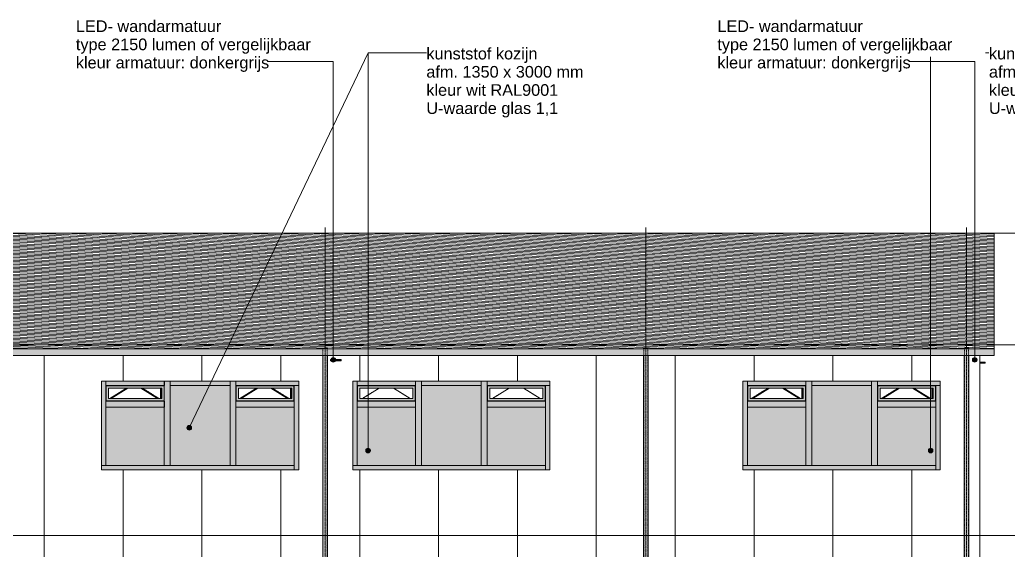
# Model space of a CAD drawing. Header units: millimetres. Extents: x 48682 to 485846, y -7071 to 11878.
# Drawn here: x 409058 to 424097, y 3775 to 11850 of the extents above; entities that cross this region are included whole.
import ezdxf

# ---------------------------------------------------------------- set-up
doc = ezdxf.new("R2010")
doc.units = ezdxf.units.MM
for name, pattern in [('Grid Line', [22.225, 12.7, -3.175, 3.175, -3.175]), ('Hidden', [4, 2, -2]), ('levels', [12, 10, -1, 0, -1])]:
    doc.linetypes.add(name, pattern=pattern)
for name, color, linetype, lineweight in [('A-DETL', 90, 'Continuous', 13), ('A-DOOR', 31, 'Continuous', 18), ('A-DOOR-GLAZ', 31, 'Continuous', 13), ('A-FLOR', 192, 'Continuous', 18), ('A-FLOR-LEVL', 51, 'Continuous', 9), ('A-FLOR-PATT', 8, 'Continuous', 18), ('A-GLAZ', 151, 'Continuous', 18), ('A-GLAZ-CWMG', 51, 'Continuous', 13), ('A-WALL-PATT', 111, 'Continuous', 13), ('E-LITE-EQPM', 33, 'Continuous', 13), ('G-ANNO-TEXT', 231, 'Continuous', 9), ('S-COLS', 52, 'Continuous', 18), ('S-COLS-HDLN', 52, 'Hidden', 9), ('S-GRID', 1, 'Continuous', 9)]:
    doc.layers.add(name, color=color, linetype=linetype, lineweight=lineweight)
doc.styles.add('Arial', font='arial.ttf', dxfattribs={"height": 177.035928})

# ---------------------------------------------------------------- blocks, each defined once
blk = doc.blocks.new('300_28_ISR_kolom_buis - ø70x3_6 2-8363247-rechtergebouw noordwestgevel_')
at = {"layer": 'S-COLS-HDLN', "linetype": 'Continuous', "lineweight": 18}
h = blk.add_hatch(color=256, dxfattribs=at)
h.paths.add_polyline_path([(-75998, 1000), (-75964, 1000), (-75964, 6740), (-75999, 6740), (-75999, 1000)], flags=0)
h.paths.add_polyline_path([(-75964, 6840), (-75964, 6850), (-75999, 6849), (-75998, 6847), (-75995, 6845), (-75982, 6841), (-75973, 6840)], flags=0)
h = blk.add_hatch(color=256, dxfattribs=at)
h.paths.add_polyline_path([(-75964, 1000), (-75929, 1000), (-75929, 6740), (-75964, 6740), (-75964, 1033)], flags=0)
h.paths.add_polyline_path([(-75964, 6840), (-75947, 6841), (-75934, 6845), (-75930, 6847), (-75929, 6850), (-75964, 6850)], flags=0)
at = {"layer": 'A-DETL', "lineweight": 18}
for p, q in [((-75999, 6850), (-75999, 6841)), ((-75999, 6850), (-75964, 6850)), ((-75964, 6850), (-75929, 6850)), ((-75929, 6841), (-75929, 6850)), ((-75999, 6740), (-75999, 1000)), ((-75929, 1000), (-75929, 6740))]:
    blk.add_line(p, q, dxfattribs=at)
at = {"layer": 'S-COLS', "linetype": 'Hidden', "lineweight": 9}
for p, q in [((-75996, 6850), (-75996, 1000)), ((-75933, 6850), (-75933, 1000))]:
    blk.add_line(p, q, dxfattribs=at)
blk = doc.blocks.new('32_DO_glas - 01-8509510-rechtergebouw noordwestgevel_')
at = {"layer": 'A-DOOR-GLAZ'}
blk.add_hatch(color=256, dxfattribs=at).paths.add_polyline_path([(-78373, 5067), (-77490, 5067), (-77490, 5955), (-78378, 5955), (-78378, 5067)], flags=0)
blk = doc.blocks.new('Rectangular Mullion - 32_rechts_67x100_vlak-8509465-rechtergebouw noordwestgevel_')
at = {"layer": 'A-GLAZ-CWMG'}
blk.add_hatch(color=256, dxfattribs=at).paths.add_polyline_path([(-63837, 6283), (-63770, 6283), (-63770, 6350), (-64659, 6350), (-64659, 6283), (-63912, 6283)], flags=0)
for p, q in [((-64659, 6283), (-64659, 6350)), ((-63770, 6350), (-64659, 6350)), ((-63770, 6350), (-63770, 6283)), ((-63770, 6283), (-64659, 6283))]:
    blk.add_line(p, q, dxfattribs=at)
blk = doc.blocks.new('Rectangular Mullion - 32_links_67x100_vlak-8481125-rechtergebouw noordwestgevel_')
at = {"layer": 'A-GLAZ-CWMG'}
blk.add_hatch(color=256, dxfattribs=at).paths.add_polyline_path([(-78423, 5000), (-77490, 5000), (-77490, 5067), (-78423, 5067)], flags=0)
for p, q in [((-78423, 5067), (-77490, 5067)), ((-78423, 5000), (-77490, 5000)), ((-77490, 5067), (-77490, 5000))]:
    blk.add_line(p, q, dxfattribs=at)
blk = doc.blocks.new('Rectangular Mullion - 32_rechts_67x100_vlak-8509514-rechtergebouw noordwestgevel_')
at = {"layer": 'A-GLAZ-CWMG'}
blk.add_hatch(color=256, dxfattribs=at).paths.add_polyline_path([(-80423, 5067), (-80356, 5067), (-80356, 6000), (-80423, 6000), (-80423, 5490)], flags=0)
for p, q in [((-80423, 6000), (-80423, 5067)), ((-80356, 6000), (-80356, 5067)), ((-80356, 5067), (-80423, 5067))]:
    blk.add_line(p, q, dxfattribs=at)
blk = doc.blocks.new('Rectangular Mullion - 32_links_67x100_vlak-8481179-rechtergebouw noordwestgevel_')
at = {"layer": 'A-GLAZ-CWMG'}
blk.add_hatch(color=256, dxfattribs=at).paths.add_polyline_path([(-77490, 6000), (-77423, 6000), (-77423, 6283), (-77490, 6283), (-77490, 6045)], flags=0)
for p, q in [((-77490, 6283), (-77423, 6283)), ((-77490, 6000), (-77490, 6283)), ((-77423, 6000), (-77423, 6283))]:
    blk.add_line(p, q, dxfattribs=at)
blk = doc.blocks.new('32_DO_glas - 01-8466179-rechtergebouw noordwestgevel_')
at = {"layer": 'A-DOOR-GLAZ'}
blk.add_hatch(color=256, dxfattribs=at).paths.add_polyline_path([(-79378, 5067), (-78468, 5067), (-78468, 6283), (-79378, 6283), (-79378, 5490)], flags=0)
blk = doc.blocks.new('Rectangular Mullion - 32_rechts_67x100_vlak-8481126-rechtergebouw noordwestgevel_')
at = {"layer": 'A-GLAZ-CWMG'}
blk.add_hatch(color=256, dxfattribs=at).paths.add_polyline_path([(-77469, 6283), (-77423, 6283), (-77423, 6350), (-78378, 6350), (-78378, 6283), (-77544, 6283)], flags=0)
for p, q in [((-78378, 6283), (-78378, 6350)), ((-77423, 6350), (-78378, 6350)), ((-77423, 6350), (-77423, 6283)), ((-77423, 6283), (-78378, 6283))]:
    blk.add_line(p, q, dxfattribs=at)
blk = doc.blocks.new('Rectangular Mullion - 32_links_67x100_vlak-8480892-rechtergebouw noordwestgevel_')
at = {"layer": 'A-GLAZ-CWMG'}
blk.add_hatch(color=256, dxfattribs=at).paths.add_polyline_path([(-79423, 5000), (-78423, 5000), (-78423, 5067), (-79423, 5067)], flags=0)
for p, q in [((-79423, 5067), (-78423, 5067)), ((-79423, 5000), (-78423, 5000))]:
    blk.add_line(p, q, dxfattribs=at)
blk = doc.blocks.new('Rectangular Mullion - 32_tussen_90x100-8249768-rechtergebouw noordwestgevel_')
at = {"layer": 'A-GLAZ-CWMG'}
blk.add_hatch(color=256, dxfattribs=at).paths.add_polyline_path([(-78378, 5067), (-78378, 6000), (-78468, 6000), (-78468, 5067)], flags=0)
for p, q in [((-78468, 6000), (-78468, 5067)), ((-78378, 6000), (-78378, 5067)), ((-78378, 5067), (-78468, 5067))]:
    blk.add_line(p, q, dxfattribs=at)
blk = doc.blocks.new('32_DO_glas - 01-8509523-rechtergebouw noordwestgevel_')
at = {"layer": 'A-DOOR-GLAZ'}
blk.add_hatch(color=256, dxfattribs=at).paths.add_polyline_path([(-63912, 5067), (-63770, 5067), (-63770, 5955), (-64659, 5955), (-64659, 5067)], flags=0)
blk = doc.blocks.new('Rectangular Mullion - 32_rechts_67x100_vlak-8481127-rechtergebouw noordwestgevel_')
at = {"layer": 'A-GLAZ-CWMG'}
blk.add_hatch(color=256, dxfattribs=at).paths.add_polyline_path([(-79378, 6283), (-78468, 6283), (-78468, 6350), (-79378, 6350)], flags=0)
for p, q in [((-79378, 6283), (-79378, 6350)), ((-78468, 6350), (-79378, 6350)), ((-78468, 6350), (-78468, 6283)), ((-78468, 6283), (-79378, 6283))]:
    blk.add_line(p, q, dxfattribs=at)
blk = doc.blocks.new('Rectangular Mullion - 32_links_67x100_vlak-8509466-rechtergebouw noordwestgevel_')
at = {"layer": 'A-GLAZ-CWMG'}
blk.add_hatch(color=256, dxfattribs=at).paths.add_polyline_path([(-63912, 5000), (-63725, 5000), (-63725, 5067), (-64726, 5067), (-64726, 5000), (-64659, 5000)], flags=0)
for p, q in [((-64726, 5000), (-64726, 5067)), ((-64726, 5067), (-63725, 5067)), ((-64726, 5000), (-63725, 5000))]:
    blk.add_line(p, q, dxfattribs=at)
blk = doc.blocks.new('31_WI_RT62_BI_raam - BI_val-8481284-rechtergebouw noordwestgevel_')
at = {"layer": 'A-GLAZ'}
h = blk.add_hatch(color=256, dxfattribs=at)
h.paths.add_polyline_path([(-78071, 6045), (-77490, 6045), (-77490, 6283), (-78378, 6283), (-78378, 6045), (-78222, 6045)], flags=0)
h.paths.add_polyline_path([(-78071, 6050), (-78373, 6050), (-78373, 6278), (-77495, 6278), (-77495, 6050), (-77770, 6050)], flags=0)
h = blk.add_hatch(color=256, dxfattribs=at)
h.paths.add_polyline_path([(-78071, 6050), (-77495, 6050), (-77495, 6278), (-78373, 6278), (-78373, 6050), (-78222, 6050)], flags=0)
h.paths.add_polyline_path([(-78338, 6085), (-78338, 6243), (-77530, 6243), (-77530, 6085), (-78222, 6085)], flags=0)
for p, q in [((-78373, 6050), (-78373, 6278)), ((-77495, 6278), (-78373, 6278)), ((-78338, 6243), (-78338, 6085)), ((-77530, 6243), (-78338, 6243)), ((-77530, 6085), (-77530, 6243)), ((-77495, 6278), (-77495, 6050)), ((-77495, 6050), (-78373, 6050)), ((-78338, 6085), (-77530, 6085))]:
    blk.add_line(p, q, dxfattribs=at)
at = {"layer": 'A-GLAZ', "lineweight": 13}
for p, q in [((-78043, 6243), (-78297, 6085)), ((-77571, 6085), (-77825, 6243))]:
    blk.add_line(p, q, dxfattribs=at)
at = {"layer": 'A-GLAZ', "linetype": 'Hidden', "lineweight": 13}
for p, q in [((-78043, 6243), (-78297, 6085)), ((-77571, 6085), (-77825, 6243))]:
    blk.add_line(p, q, dxfattribs=at)
blk = doc.blocks.new('31_WI_RT62_BI_raam - BI_val-8509481-rechtergebouw noordwestgevel_')
at = {"layer": 'A-GLAZ'}
h = blk.add_hatch(color=256, dxfattribs=at)
h.paths.add_polyline_path([(-64289, 6045), (-63770, 6045), (-63770, 6283), (-64659, 6283), (-64659, 6045), (-64364, 6045)], flags=0)
h.paths.add_polyline_path([(-64063, 6050), (-64654, 6050), (-64654, 6278), (-63775, 6278), (-63775, 6050), (-63988, 6050)], flags=0)
h = blk.add_hatch(color=256, dxfattribs=at)
h.paths.add_polyline_path([(-64364, 6050), (-63775, 6050), (-63775, 6278), (-64654, 6278), (-64654, 6050), (-64440, 6050)], flags=0)
h.paths.add_polyline_path([(-64364, 6085), (-64619, 6085), (-64619, 6243), (-63810, 6243), (-63810, 6085), (-64214, 6085)], flags=0)
for p, q in [((-64654, 6050), (-64654, 6278)), ((-63775, 6278), (-64654, 6278)), ((-64619, 6243), (-64619, 6085)), ((-63810, 6243), (-64619, 6243)), ((-63810, 6085), (-63810, 6243)), ((-63775, 6278), (-63775, 6050)), ((-63775, 6050), (-64654, 6050)), ((-64619, 6085), (-63810, 6085))]:
    blk.add_line(p, q, dxfattribs=at)
at = {"layer": 'A-GLAZ', "lineweight": 13}
for p, q in [((-64324, 6243), (-64578, 6085)), ((-63852, 6085), (-64105, 6243))]:
    blk.add_line(p, q, dxfattribs=at)
at = {"layer": 'A-GLAZ', "linetype": 'Hidden', "lineweight": 13}
for p, q in [((-64324, 6243), (-64578, 6085)), ((-63852, 6085), (-64105, 6243))]:
    blk.add_line(p, q, dxfattribs=at)
blk = doc.blocks.new('Rectangular Mullion - 32_rechts_67x100_vlak-8481204-rechtergebouw noordwestgevel_')
at = {"layer": 'A-GLAZ-CWMG'}
blk.add_hatch(color=256, dxfattribs=at).paths.add_polyline_path([(-80356, 6000), (-80356, 6350), (-80423, 6350), (-80423, 6000), (-80406, 6000)], flags=0)
for p, q in [((-80423, 6350), (-80356, 6350)), ((-80423, 6350), (-80423, 6000)), ((-80356, 6350), (-80356, 6000))]:
    blk.add_line(p, q, dxfattribs=at)
blk = doc.blocks.new('Rectangular Mullion - 32_links_67x100_vlak-8509530-rechtergebouw noordwestgevel_')
at = {"layer": 'A-GLAZ-CWMG'}
blk.add_hatch(color=256, dxfattribs=at).paths.add_polyline_path([(-77490, 5000), (-77423, 5000), (-77423, 6000), (-77490, 6000), (-77490, 5077)], flags=0)
for p, q in [((-77490, 5000), (-77490, 6000)), ((-77423, 5000), (-77423, 6000)), ((-77423, 5000), (-77490, 5000))]:
    blk.add_line(p, q, dxfattribs=at)
blk = doc.blocks.new('Rectangular Mullion - 32_tussen_90x100-8481085-rechtergebouw noordwestgevel_')
at = {"layer": 'A-GLAZ-CWMG'}
blk.add_hatch(color=256, dxfattribs=at).paths.add_polyline_path([(-77544, 5955), (-77490, 5955), (-77490, 6045), (-78378, 6045), (-78378, 5955), (-77620, 5955)], flags=0)
for p, q in [((-78378, 5955), (-78378, 6045)), ((-77490, 6045), (-78378, 6045)), ((-77490, 6045), (-77490, 5955)), ((-77490, 5955), (-78378, 5955))]:
    blk.add_line(p, q, dxfattribs=at)
blk = doc.blocks.new('Rectangular Mullion - 32_tussen_90x100-8509467-rechtergebouw noordwestgevel_')
at = {"layer": 'A-GLAZ-CWMG'}
blk.add_hatch(color=256, dxfattribs=at).paths.add_polyline_path([(-63837, 5955), (-63770, 5955), (-63770, 6045), (-64659, 6045), (-64659, 5955), (-63912, 5955)], flags=0)
for p, q in [((-64659, 5955), (-64659, 6045)), ((-63770, 6045), (-64659, 6045)), ((-63770, 6045), (-63770, 5955)), ((-63770, 5955), (-64659, 5955))]:
    blk.add_line(p, q, dxfattribs=at)
blk = doc.blocks.new('Rectangular Mullion - 32_tussen_90x100-8481164-rechtergebouw noordwestgevel_')
at = {"layer": 'A-GLAZ-CWMG'}
blk.add_hatch(color=256, dxfattribs=at).paths.add_polyline_path([(-78468, 6000), (-78378, 6000), (-78378, 6350), (-78468, 6350), (-78468, 6045)], flags=0)
for p, q in [((-78468, 6350), (-78378, 6350)), ((-78468, 6350), (-78468, 6000)), ((-78378, 6350), (-78378, 6000))]:
    blk.add_line(p, q, dxfattribs=at)
blk = doc.blocks.new('Rectangular Mullion - 32_rechts_67x100_vlak-8481124-rechtergebouw noordwestgevel_')
at = {"layer": 'A-GLAZ-CWMG'}
blk.add_hatch(color=256, dxfattribs=at).paths.add_polyline_path([(-79502, 6283), (-79468, 6283), (-79468, 6350), (-80356, 6350), (-80356, 6283), (-79578, 6283)], flags=0)
for p, q in [((-80356, 6283), (-80356, 6350)), ((-79468, 6350), (-80356, 6350)), ((-79468, 6350), (-79468, 6283)), ((-79468, 6283), (-80356, 6283))]:
    blk.add_line(p, q, dxfattribs=at)
blk = doc.blocks.new('Rectangular Mullion - 32_links_67x100_vlak-8480894-rechtergebouw noordwestgevel_')
at = {"layer": 'A-GLAZ-CWMG'}
blk.add_hatch(color=256, dxfattribs=at).paths.add_polyline_path([(-79578, 5000), (-79423, 5000), (-79423, 5067), (-80423, 5067), (-80423, 5000), (-80356, 5000)], flags=0)
for p, q in [((-80423, 5000), (-80423, 5067)), ((-80423, 5067), (-79423, 5067)), ((-80423, 5000), (-79423, 5000))]:
    blk.add_line(p, q, dxfattribs=at)
blk = doc.blocks.new('200_VAE_63_spotlamp - rond-8711746-rechtergebouw noordwestgevel_')
at = {"layer": 'E-LITE-EQPM'}
blk.add_hatch(color=256, dxfattribs=at).paths.add_polyline_path([(-51280, 6620), (-51280, 6640), (-51360, 6640), (-51360, 6620)], flags=0)
for p, q in [((-51360, 6640), (-51280, 6640)), ((-51360, 6620), (-51280, 6620)), ((-51280, 6640), (-51280, 6620))]:
    blk.add_line(p, q, dxfattribs=at)
blk = doc.blocks.new('200_VAE_63_spotlamp - rond-8711555-rechtergebouw noordwestgevel_')
at = {"layer": 'E-LITE-EQPM'}
blk.add_hatch(color=256, dxfattribs=at).paths.add_polyline_path([(-61080, 6660), (-61080, 6680), (-61240, 6680), (-61240, 6660), (-61201, 6660)], flags=0)
for p, q in [((-61240, 6680), (-61080, 6680)), ((-61240, 6660), (-61240, 6680)), ((-61240, 6660), (-61080, 6660)), ((-61080, 6660), (-61080, 6680))]:
    blk.add_line(p, q, dxfattribs=at)
blk = doc.blocks.new('31_WI_RT62_BI_raam - BI_val-V36-rechtergebouw noordwestgevel_')
at = {"layer": 'A-GLAZ'}
for points in [[(-102867, 6085), (-102867, 6243), (-102869, 6243), (-102869, 6085)], [(-102867, 6085), (-102849, 6085), (-102850, 6243), (-102867, 6243), (-102867, 6085)]]:
    blk.add_hatch(color=256, dxfattribs=at).paths.add_polyline_path(points, flags=0)
at = {"layer": 'A-GLAZ', "lineweight": 13}
for p, q in [((-103636, 6085), (-103383, 6243)), ((-103164, 6243), (-102911, 6085))]:
    blk.add_line(p, q, dxfattribs=at)
at = {"layer": 'A-GLAZ', "linetype": 'Hidden', "lineweight": 13}
for p, q in [((-103636, 6085), (-103383, 6243)), ((-103164, 6243), (-102911, 6085))]:
    blk.add_line(p, q, dxfattribs=at)
at = {"layer": 'A-GLAZ'}
for p, q in [((-102869, 6085), (-102869, 6243)), ((-102867, 6085), (-102867, 6243))]:
    blk.add_line(p, q, dxfattribs=at)

msp = doc.modelspace()

# ---------------------------------------------------------------- hatches: boundary and pattern name
at = {"layer": 'A-FLOR'}
msp.add_hatch(color=256, dxfattribs=at).paths.add_polyline_path([(423768.34907, 6740), (423882.50103, 6740), (423882.50103, 6840), (359475.50103, 6840), (359475.50103, 6740), (403941.93569, 6740), (403941.93569, 6800), (403944.91252, 6800), (403944.91252, 6740), (408819.32943, 6740), (408819.32943, 6800), (408827.05725, 6800), (408827.05725, 6740), (423667.50103, 6740)], flags=0)
at = {"layer": 'A-FLOR-PATT', "lineweight": 9}
h = msp.add_hatch(dxfattribs=at)
h.set_pattern_fill('FP_17', color=256, style=0, pattern_type=2)
h.set_pattern_definition([(177.368, (-49848.81, 12343.432), (-13.8778386, -20.5614077), [])])
h.paths.add_polyline_path([(389304.11641, 6840), (389286.61641, 6841.26764), (389273.80553, 6844.73091), (389270.30901, 6847.01293), (389269.11641, 6850), (389339.11641, 6849.46183), (389337.92382, 6847.01293), (389334.4273, 6844.73091), (389321.61641, 6841.26764), (389313.17508, 6840.3224)], flags=0)
h.paths.add_polyline_path([(394183.88565, 6840), (394166.38565, 6841.26764), (394153.57476, 6844.73091), (394150.07824, 6847.01293), (394148.88565, 6850), (394218.88565, 6849.46183), (394217.69305, 6847.01293), (394214.19653, 6844.73091), (394201.38565, 6841.26764), (394192.94431, 6840.3224)], flags=0)
h.paths.add_polyline_path([(399063.65488, 6840), (399046.15488, 6841.26764), (399033.34399, 6844.73091), (399029.84747, 6847.01293), (399028.65488, 6850), (399098.65488, 6849.46183), (399097.46228, 6847.01293), (399093.96576, 6844.73091), (399081.15488, 6841.26764), (399065.35295, 6840.06044)], flags=0)
h.paths.add_polyline_path([(413702.96257, 6840), (413685.46257, 6841.26764), (413672.65168, 6844.73091), (413669.15516, 6847.01293), (413667.96257, 6850), (413737.96257, 6849.46183), (413736.76997, 6847.01293), (413733.27346, 6844.73091), (413720.46257, 6841.26764), (413712.02123, 6840.3224)], flags=0)
h.paths.add_polyline_path([(418582.7318, 6840), (418565.2318, 6841.26764), (418552.42091, 6844.73091), (418548.92439, 6847.01293), (418547.7318, 6850), (418617.7318, 6849.46183), (418616.5392, 6847.01293), (418613.04269, 6844.73091), (418600.2318, 6841.26764), (418591.79047, 6840.3224)], flags=0)
h.paths.add_polyline_path([(423462.50103, 6840), (423445.00103, 6841.26764), (423432.19014, 6844.73091), (423428.69363, 6847.01293), (423427.50103, 6850), (423497.50103, 6849.46183), (423496.30843, 6847.01293), (423492.81192, 6844.73091), (423480.00103, 6841.26764), (423467.09302, 6840.16343)], flags=0)
h.paths.add_polyline_path([(360025.50103, 6840), (360008.00103, 6841.26764), (359995.19014, 6844.73091), (359991.69363, 6847.01293), (359990.50103, 6850), (360060.50103, 6849.46183), (360059.30843, 6847.01293), (360052.69445, 6843.63259), (360043.00103, 6841.26764), (360034.5597, 6840.3224)], flags=0)
h.paths.add_polyline_path([(364905.27026, 6840), (364887.77026, 6841.26764), (364874.95937, 6844.73091), (364871.46286, 6847.01293), (364870.27026, 6850), (364940.27026, 6849.46183), (364939.07766, 6847.01293), (364935.58115, 6844.73091), (364922.77026, 6841.26764), (364914.32893, 6840.3224)], flags=0)
h.paths.add_polyline_path([(369785.03949, 6840), (369767.53949, 6841.26764), (369754.7286, 6844.73091), (369751.23209, 6847.01293), (369750.03949, 6850), (369820.03949, 6849.46183), (369818.8469, 6847.01293), (369815.35038, 6844.73091), (369802.53949, 6841.26764), (369794.09816, 6840.3224)], flags=0)
h.paths.add_polyline_path([(374664.80872, 6840), (374647.30872, 6841.26764), (374634.49783, 6844.73091), (374631.00132, 6847.01293), (374629.80872, 6850), (374699.80872, 6849.46183), (374698.61613, 6847.01293), (374695.11961, 6844.73091), (374682.30872, 6841.26764), (374673.86739, 6840.3224)], flags=0)
h.paths.add_polyline_path([(379544.57795, 6840), (379527.07795, 6841.26764), (379514.26706, 6844.73091), (379510.77055, 6847.01293), (379509.57795, 6850), (379579.57795, 6849.46183), (379578.38536, 6847.01293), (379574.88884, 6844.73091), (379562.07795, 6841.26764), (379553.63662, 6840.3224)], flags=0)
h.paths.add_polyline_path([(384424.34718, 6840), (384406.84718, 6841.26764), (384394.03629, 6844.73091), (384390.53978, 6847.01293), (384389.34718, 6850), (384459.34718, 6849.46183), (384458.15459, 6847.01293), (384454.43451, 6844.65215), (384441.84718, 6841.26764), (384433.40585, 6840.3224)], flags=0)
h.paths.add_polyline_path([(389268.10858, 6840), (423882.50103, 6840), (423882.50103, 8600), (359475.50103, 8600), (359475.50103, 6840), (389123.90329, 6840)], flags=0)
at = {"layer": 'A-WALL-PATT', "lineweight": 9}
h = msp.add_hatch(dxfattribs=at)
h.set_pattern_fill('FP_16', color=256, style=0, pattern_type=2)
h.set_pattern_definition([(90, (-51370.5, 0), (-1200, 7e-14), [])])
h.paths.add_polyline_path([(400297.96257, 0), (400522.50103, 0), (400522.50103, 3600), (403522.50103, 3600), (403522.50103, 800), (403908.42411, 800), (403908.42411, 6740), (399098.65488, 6740), (399098.65488, 800), (399314.27026, 800), (399314.27026, 3030), (400297.96257, 3030), (400297.96257, 142.11036)], flags=0)
h.paths.add_polyline_path([(420002.64844, 0), (420041.28808, 0), (420041.28808, 3600), (423041.28808, 3600), (423041.28808, 800), (423427.50103, 800), (423427.50103, 6740), (418617.7318, 6740), (418617.7318, 800), (418821.34718, 800), (418821.34718, 3030), (419805.03949, 3030), (419805.03949, 0), (419852.02042, 0)], flags=0)
h.paths.add_polyline_path([(368326.48321, 0), (368568.03949, 0), (368568.03949, 3030), (369552.03949, 3030), (369552.03949, 800), (369750.03949, 800), (369750.03949, 6740), (364940.27026, 6740), (364940.27026, 800), (365326.48321, 800), (365326.48321, 3600), (368326.48321, 3600), (368326.48321, 30)], flags=0)
h.paths.add_polyline_path([(390762.72754, 0), (390762.72754, 3600), (393762.72754, 3600), (393762.72754, 800), (394148.88565, 800), (394148.88565, 6740), (389339.11641, 6740), (389339.11641, 800), (389548.53666, 800), (389548.53666, 3030), (390532.22897, 3030), (390532.22897, 0), (390747.72754, 0)], flags=0)
h.paths.add_polyline_path([(417370.7318, 0), (417370.7318, 3030), (418354.7318, 3030), (418354.7318, 800), (418547.7318, 800), (418547.7318, 6740), (413737.96257, 6740), (413737.96257, 800), (414124.17552, 800), (414124.17552, 3600), (417124.17552, 3600), (417124.17552, 0), (417140.71597, 0)], flags=0)
h.paths.add_polyline_path([(410281.74962, 0), (410281.74962, 3600), (413281.74962, 3600), (413281.74962, 800), (413667.96257, 800), (413667.96257, 6740), (408858.19334, 6740), (408858.19334, 800), (409073.80872, 800), (409073.80872, 3030), (410057.50103, 3030), (410057.50103, 0), (410266.74962, 0)], flags=0)
h.paths.add_polyline_path([(397606.65488, 0), (397846.65488, 0), (397846.65488, 3030), (398830.65488, 3030), (398830.65488, 800), (399028.65488, 800), (399028.65488, 6740), (394218.88565, 6740), (394218.88565, 800), (394605.0986, 800), (394605.0986, 3600), (397605.0986, 3600), (397605.0986, 800), (397606.65488, 800), (397606.65488, 30)], flags=0)
h.paths.add_polyline_path([(388087.11641, 0), (388087.11641, 3030), (389071.11641, 3030), (389071.11641, 800), (389269.11641, 800), (389269.11641, 6740), (384459.34718, 6740), (384459.34718, 800), (384845.56014, 800), (384845.56014, 3600), (387845.56014, 3600), (387845.56014, 0), (387918.87909, 0)], flags=0)
h.paths.add_polyline_path([(371242.03949, 0), (371242.03949, 3600), (374242.03949, 3600), (374242.03949, 800), (374629.80872, 800), (374629.80872, 6740), (369820.03949, 6740), (369820.03949, 800), (370035.65488, 800), (370035.65488, 3030), (371019.34718, 3030), (371019.34718, 0), (371227.03949, 0)], flags=0)
h.paths.add_polyline_path([(363461.71398, 0), (363688.27026, 0), (363688.27026, 3030), (364672.27026, 3030), (364672.27026, 800), (364870.27026, 800), (364870.27026, 6740), (360060.50103, 6740), (360060.50103, 800), (360446.71398, 800), (360446.71398, 3600), (363446.71398, 3600), (363446.71398, 0)], flags=0)
h.paths.add_polyline_path([(381003.13439, 0), (381003.13439, 3600), (384003.13439, 3600), (384003.13439, 800), (384389.34718, 800), (384389.34718, 6740), (379579.57795, 6740), (379579.57795, 800), (379795.19334, 800), (379795.19334, 3030), (380778.88565, 3030), (380778.88565, 0), (380989.98994, 0)], flags=0)
h.paths.add_polyline_path([(407379.63706, 0), (407606.19334, 0), (407606.19334, 3030), (408590.19334, 3030), (408590.19334, 800), (408788.19334, 800), (408788.19334, 6740), (403978.42411, 6740), (403978.42411, 800), (404364.63706, 800), (404364.63706, 3600), (407364.63706, 3600), (407364.63706, 0)], flags=0)
h.paths.add_polyline_path([(378327.57795, 0), (378327.57795, 3030), (379311.57795, 3030), (379311.57795, 800), (379509.57795, 800), (379509.57795, 6740), (374699.80872, 6740), (374699.80872, 800), (375087.57795, 800), (375087.57795, 3600), (378087.57795, 3600), (378087.57795, 0), (378278.68548, 0)], flags=0)
h.paths.add_polyline_path([(359990.50103, 800), (359990.50103, 6740), (359850.50103, 6740), (359850.50103, 800), (359977.38043, 800)], flags=0)
h.paths.add_polyline_path([(423497.50103, 800), (423667.50103, 800), (423667.50103, 6740), (423497.50103, 6740), (423497.50103, 884.83632)], flags=0)
h.paths.add_polyline_path([(397605.0986, 5000), (394605.0986, 5000), (394605.0986, 6350), (397605.0986, 6350), (397605.0986, 5489.73723)], flags=0)
h.paths.add_polyline_path([(387015.11094, 5000), (384845.56014, 5000), (384845.56014, 6350), (387845.56014, 6350), (387845.56014, 5000)], flags=0)
h.paths.add_polyline_path([(368326.48321, 5000), (365326.48321, 5000), (365326.48321, 6350), (368326.48321, 6350), (368326.48321, 5489.73723)], flags=0)
h.paths.add_polyline_path([(391835.20775, 5000), (390783.12411, 5000), (390783.12411, 6350), (393783.42411, 6350), (393783.42411, 5000), (393040.23195, 5000)], flags=0)
h.paths.add_polyline_path([(405090.47396, 5000), (404364.63706, 5000), (404364.63706, 6350), (407364.63706, 6350), (407364.63706, 5000), (406295.49816, 5000)], flags=0)
h.paths.add_polyline_path([(400542.66257, 5000), (400542.66257, 6350), (403542.96257, 6350), (403542.96257, 5000), (401475.40135, 5000)], flags=0)
h.paths.add_polyline_path([(415935.69176, 5000), (414124.17552, 5000), (414124.17552, 6350), (417124.17552, 6350), (417124.17552, 5000)], flags=0)
h.paths.add_polyline_path([(420755.78857, 5000), (420061.73949, 5000), (420061.73949, 6350), (423062.03949, 6350), (423062.03949, 5000), (421960.81277, 5000)], flags=0)
h.paths.add_polyline_path([(413302.50103, 5000), (410302.20103, 5000), (410302.20103, 6350), (413302.50103, 6350), (413302.50103, 5489.73723)], flags=0)
h.paths.add_polyline_path([(376169.89313, 5000), (375086.02167, 5000), (375086.02167, 6350), (378086.02167, 6350), (378086.02167, 5000), (377374.91733, 5000)], flags=0)
h.paths.add_polyline_path([(384023.88565, 5000), (381023.58565, 5000), (381023.58565, 6350), (384023.88565, 6350), (384023.88565, 5489.73723)], flags=0)
h.paths.add_polyline_path([(361709.60272, 5000), (360446.71398, 5000), (360446.71398, 6350), (363446.71398, 6350), (363446.71398, 5000), (362914.62692, 5000)], flags=0)
h.paths.add_polyline_path([(371349.79633, 5000), (371264.04718, 5000), (371264.04718, 6350), (374264.34718, 6350), (374264.34718, 5000), (372554.82053, 5000)], flags=0)
h.paths.add_polyline_path([(413947.50103, 6660.43988), (413787.50103, 6660.43988), (413787.50103, 6680.43988), (413947.50103, 6680.43988), (413947.50103, 6678.09876)], flags=0)
h.paths.add_polyline_path([(404187.96257, 6660.43988), (404027.96257, 6660.43988), (404027.96257, 6680.43988), (404187.96257, 6680.43988), (404187.96257, 6678.09876)], flags=0)
h.paths.add_polyline_path([(394283.42411, 6660.43988), (394268.42411, 6660.43988), (394268.42411, 6680.43988), (394428.42411, 6680.43988), (394428.42411, 6660.43988), (394413.42411, 6660.43988)], flags=0)
h.paths.add_polyline_path([(384523.88565, 6660.43988), (384508.88565, 6660.43988), (384508.88565, 6680.43988), (384668.88565, 6680.43988), (384668.88565, 6660.43988), (384605.06254, 6660.43988)], flags=0)
h.paths.add_polyline_path([(374909.34718, 6660.43988), (374749.34718, 6660.43988), (374749.34718, 6680.43988), (374909.34718, 6680.43988), (374909.34718, 6678.09876)], flags=0)
h.paths.add_polyline_path([(365023.41927, 6660.43988), (364989.80872, 6660.43988), (364989.80872, 6680.43988), (365149.80872, 6680.13244), (365149.80872, 6660.43988), (365134.80872, 6660.43988)], flags=0)
at = {"layer": 'G-ANNO-TEXT'}
h = msp.add_hatch(color=250, dxfattribs=at)
edge = h.paths.add_edge_path(flags=0)
edge.add_arc((413827.34707, 6673.73773), 35, 0, 360)
h = msp.add_hatch(color=250, dxfattribs=at)
edge = h.paths.add_edge_path(flags=0)
edge.add_arc((423586.88553, 6673.73773), 35, 0, 360)
h = msp.add_hatch(color=250, dxfattribs=at)
edge = h.paths.add_edge_path(flags=0)
edge.add_arc((411636.64485, 5638.89459), 35, 0, 360)
h = msp.add_hatch(color=250, dxfattribs=at)
edge = h.paths.add_edge_path(flags=0)
edge.add_arc((414357.07089, 5292.14631), 35, 0, 360)
h = msp.add_hatch(color=250, dxfattribs=at)
edge = h.paths.add_edge_path(flags=0)
edge.add_arc((422916.60935, 5292.14631), 35, 0, 360)

# ---------------------------------------------------------------- linework, layer by layer
at = {"layer": 'A-DETL', "lineweight": 18}
for p, q in [((359475.50103, 8600), (423882.50103, 8600)), ((423882.50103, 8600), (423882.50103, 6740)), ((408827.05725, 6740), (423882.50103, 6740)), ((423667.50103, 800), (423667.50103, 6740)), ((410302.20103, 5000), (410302.20103, 6350)), ((410302.20103, 6350), (413302.50103, 6350)), ((413302.50103, 6350), (413302.50103, 5000)), ((414124.17552, 5000), (414124.17552, 6350)), ((414124.17552, 6350), (417124.17552, 6350)), ((417124.17552, 6350), (417124.17552, 5000)), ((420061.73949, 5000), (420061.73949, 6350)), ((420061.73949, 6350), (423062.03949, 6350)), ((423062.03949, 6350), (423062.03949, 5000)), ((413302.50103, 5000), (410302.20103, 5000)), ((417124.17552, 5000), (414124.17552, 5000)), ((423062.03949, 5000), (420061.73949, 5000))]:
    msp.add_line(p, q, dxfattribs=at)
at = {"layer": 'A-FLOR'}
msp.add_line((423882.50103, 6840), (359475.50103, 6840), dxfattribs=at)
at = {"layer": 'A-FLOR-LEVL', "linetype": 'levels'}
for p, q in [((359006.65139, 8600), (438284.73164, 8600)), ((359006.65139, 6900), (438284.73164, 6900)), ((359006.65139, 4000), (438284.73164, 4000))]:
    msp.add_line(p, q, dxfattribs=at)
at = {"layer": 'G-ANNO-TEXT', "color": 250}
for p, q in [((411636.64485, 5638.89459), (414357.07089, 11344.22412)), ((414357.07089, 11344.22412), (415244.29183, 11344.22412)), ((414357.07089, 11344.22412), (415244.29183, 11344.22412)), ((414357.07089, 5292.14631), (414357.07089, 11344.22412)), ((422916.60935, 11344.22412), (423803.83029, 11344.22412)), ((422916.60935, 5292.14631), (422916.60935, 11344.22412)), ((413455.91518, 11211.66674), (412827.73991, 11211.66674)), ((413827.34707, 11211.66674), (413455.91518, 11211.66674)), ((413827.34707, 6673.73773), (413827.34707, 11211.66674)), ((423215.45364, 11211.66674), (422587.27838, 11211.66674)), ((423586.88553, 11211.66674), (423215.45364, 11211.66674)), ((423586.88553, 6673.73773), (423586.88553, 11211.66674))]:
    msp.add_line(p, q, dxfattribs=at)
for centre in [(413827.34707, 6673.73773), (423586.88553, 6673.73773), (411636.64485, 5638.89459), (414357.07089, 5292.14631), (422916.60935, 5292.14631)]:
    msp.add_circle(centre, 35, dxfattribs=at)
at = {"layer": 'S-GRID', "lineweight": 18}
for p, q in [((413702.96257, 8285.92369), (413702.96257, 8685.92369)), ((418582.7318, 8285.92369), (418582.7318, 8685.92369)), ((423462.50103, 8285.92369), (423462.50103, 8685.92369))]:
    msp.add_line(p, q, dxfattribs=at)
at = {"layer": 'S-GRID', "linetype": 'Grid Line', "lineweight": 18}
for p, q in [((413702.96257, -2611.21593), (413702.96257, 8285.92369)), ((418582.7318, -2611.21593), (418582.7318, 8285.92369)), ((423462.50103, -2611.21593), (423462.50103, 8285.92369))]:
    msp.add_line(p, q, dxfattribs=at)

# ---------------------------------------------------------------- block references
at = {"layer": 'A-DOOR'}
for name, p in [('32_DO_glas - 01-8466179-rechtergebouw noordwestgevel_', (490725.35561, 0)), ('32_DO_glas - 01-8466179-rechtergebouw noordwestgevel_', (494547.0301, 0)), ('32_DO_glas - 01-8466179-rechtergebouw noordwestgevel_', (500484.89407, 0)), ('32_DO_glas - 01-8509523-rechtergebouw noordwestgevel_', (475027.95318, 0)), ('32_DO_glas - 01-8509510-rechtergebouw noordwestgevel_', (490725.35561, 0)), ('32_DO_glas - 01-8509510-rechtergebouw noordwestgevel_', (492569.0301, 0)), ('32_DO_glas - 01-8509510-rechtergebouw noordwestgevel_', (494547.0301, 0)), ('32_DO_glas - 01-8509523-rechtergebouw noordwestgevel_', (484787.49164, 0)), ('32_DO_glas - 01-8509510-rechtergebouw noordwestgevel_', (500484.89407, 0))]:
    msp.add_blockref(name, p, dxfattribs=at)
at = {"layer": 'A-GLAZ'}
for name, p in [('31_WI_RT62_BI_raam - BI_val-8509481-rechtergebouw noordwestgevel_', (475027.95318, 0)), ('31_WI_RT62_BI_raam - BI_val-V36-rechtergebouw noordwestgevel_', (514066.10702, 0)), ('31_WI_RT62_BI_raam - BI_val-8481284-rechtergebouw noordwestgevel_', (490725.35561, 0)), ('31_WI_RT62_BI_raam - BI_val-V36-rechtergebouw noordwestgevel_', (516044.10702, 0)), ('31_WI_RT62_BI_raam - BI_val-8481284-rechtergebouw noordwestgevel_', (492569.0301, 0)), ('31_WI_RT62_BI_raam - BI_val-8481284-rechtergebouw noordwestgevel_', (494547.0301, 0)), ('31_WI_RT62_BI_raam - BI_val-8509481-rechtergebouw noordwestgevel_', (484787.49164, 0)), ('31_WI_RT62_BI_raam - BI_val-V36-rechtergebouw noordwestgevel_', (523825.64548, 0)), ('31_WI_RT62_BI_raam - BI_val-8481284-rechtergebouw noordwestgevel_', (500484.89407, 0)), ('31_WI_RT62_BI_raam - BI_val-V36-rechtergebouw noordwestgevel_', (525803.64548, 0))]:
    msp.add_blockref(name, p, dxfattribs=at)
at = {"layer": 'A-GLAZ-CWMG'}
for name, p in [('Rectangular Mullion - 32_rechts_67x100_vlak-8481204-rechtergebouw noordwestgevel_', (490725.05561, 0)), ('Rectangular Mullion - 32_rechts_67x100_vlak-8509465-rechtergebouw noordwestgevel_', (475027.95318, 0)), ('Rectangular Mullion - 32_tussen_90x100-8481164-rechtergebouw noordwestgevel_', (489725.35561, 0)), ('Rectangular Mullion - 32_rechts_67x100_vlak-8481127-rechtergebouw noordwestgevel_', (490725.35561, 0)), ('Rectangular Mullion - 32_tussen_90x100-8481164-rechtergebouw noordwestgevel_', (490725.35561, 0)), ('Rectangular Mullion - 32_rechts_67x100_vlak-8481126-rechtergebouw noordwestgevel_', (490725.35561, 0)), ('Rectangular Mullion - 32_rechts_67x100_vlak-8481204-rechtergebouw noordwestgevel_', (494547.0301, 0)), ('Rectangular Mullion - 32_rechts_67x100_vlak-8481124-rechtergebouw noordwestgevel_', (494547.0301, 0)), ('Rectangular Mullion - 32_tussen_90x100-8481164-rechtergebouw noordwestgevel_', (493547.0301, 0)), ('Rectangular Mullion - 32_rechts_67x100_vlak-8481127-rechtergebouw noordwestgevel_', (494547.0301, 0)), ('Rectangular Mullion - 32_tussen_90x100-8481164-rechtergebouw noordwestgevel_', (494547.0301, 0)), ('Rectangular Mullion - 32_rechts_67x100_vlak-8481126-rechtergebouw noordwestgevel_', (494547.0301, 0)), ('Rectangular Mullion - 32_rechts_67x100_vlak-8481204-rechtergebouw noordwestgevel_', (500484.59407, 0)), ('Rectangular Mullion - 32_rechts_67x100_vlak-8509465-rechtergebouw noordwestgevel_', (484787.49164, 0)), ('Rectangular Mullion - 32_tussen_90x100-8481164-rechtergebouw noordwestgevel_', (499484.89407, 0)), ('Rectangular Mullion - 32_rechts_67x100_vlak-8481127-rechtergebouw noordwestgevel_', (500484.89407, 0)), ('Rectangular Mullion - 32_tussen_90x100-8481164-rechtergebouw noordwestgevel_', (500484.89407, 0)), ('Rectangular Mullion - 32_rechts_67x100_vlak-8481126-rechtergebouw noordwestgevel_', (500484.89407, 0)), ('Rectangular Mullion - 32_links_67x100_vlak-8481179-rechtergebouw noordwestgevel_', (490725.35561, 0)), ('Rectangular Mullion - 32_links_67x100_vlak-8481179-rechtergebouw noordwestgevel_', (494547.0301, 0)), ('Rectangular Mullion - 32_links_67x100_vlak-8481179-rechtergebouw noordwestgevel_', (500484.89407, 0)), ('Rectangular Mullion - 32_tussen_90x100-8509467-rechtergebouw noordwestgevel_', (475027.95318, 0)), ('Rectangular Mullion - 32_tussen_90x100-8481085-rechtergebouw noordwestgevel_', (490725.35561, 0)), ('Rectangular Mullion - 32_tussen_90x100-8481085-rechtergebouw noordwestgevel_', (492569.0301, 0)), ('Rectangular Mullion - 32_tussen_90x100-8481085-rechtergebouw noordwestgevel_', (494547.0301, 0)), ('Rectangular Mullion - 32_tussen_90x100-8509467-rechtergebouw noordwestgevel_', (484787.49164, 0)), ('Rectangular Mullion - 32_tussen_90x100-8481085-rechtergebouw noordwestgevel_', (500484.89407, 0)), ('Rectangular Mullion - 32_rechts_67x100_vlak-8509514-rechtergebouw noordwestgevel_', (490725.05561, 0)), ('Rectangular Mullion - 32_tussen_90x100-8249768-rechtergebouw noordwestgevel_', (489725.35561, 0)), ('Rectangular Mullion - 32_tussen_90x100-8249768-rechtergebouw noordwestgevel_', (490725.35561, 0)), ('Rectangular Mullion - 32_links_67x100_vlak-8509530-rechtergebouw noordwestgevel_', (490725.35561, 0)), ('Rectangular Mullion - 32_rechts_67x100_vlak-8509514-rechtergebouw noordwestgevel_', (494547.0301, 0)), ('Rectangular Mullion - 32_tussen_90x100-8249768-rechtergebouw noordwestgevel_', (493547.0301, 0)), ('Rectangular Mullion - 32_tussen_90x100-8249768-rechtergebouw noordwestgevel_', (494547.0301, 0)), ('Rectangular Mullion - 32_links_67x100_vlak-8509530-rechtergebouw noordwestgevel_', (494547.0301, 0)), ('Rectangular Mullion - 32_rechts_67x100_vlak-8509514-rechtergebouw noordwestgevel_', (500484.59407, 0)), ('Rectangular Mullion - 32_tussen_90x100-8249768-rechtergebouw noordwestgevel_', (499484.89407, 0)), ('Rectangular Mullion - 32_tussen_90x100-8249768-rechtergebouw noordwestgevel_', (500484.89407, 0)), ('Rectangular Mullion - 32_links_67x100_vlak-8509530-rechtergebouw noordwestgevel_', (500484.89407, 0)), ('Rectangular Mullion - 32_links_67x100_vlak-8509466-rechtergebouw noordwestgevel_', (475027.95318, 0)), ('Rectangular Mullion - 32_links_67x100_vlak-8480892-rechtergebouw noordwestgevel_', (490725.35561, 0)), ('Rectangular Mullion - 32_links_67x100_vlak-8481125-rechtergebouw noordwestgevel_', (490725.35561, 0)), ('Rectangular Mullion - 32_links_67x100_vlak-8480894-rechtergebouw noordwestgevel_', (494547.0301, 0)), ('Rectangular Mullion - 32_links_67x100_vlak-8480892-rechtergebouw noordwestgevel_', (494547.0301, 0)), ('Rectangular Mullion - 32_links_67x100_vlak-8481125-rechtergebouw noordwestgevel_', (494547.0301, 0)), ('Rectangular Mullion - 32_links_67x100_vlak-8509466-rechtergebouw noordwestgevel_', (484787.49164, 0)), ('Rectangular Mullion - 32_links_67x100_vlak-8480892-rechtergebouw noordwestgevel_', (500484.89407, 0)), ('Rectangular Mullion - 32_links_67x100_vlak-8481125-rechtergebouw noordwestgevel_', (500484.89407, 0))]:
    msp.add_blockref(name, p, dxfattribs=at)
at = {"layer": 'E-LITE-EQPM'}
for name in ['200_VAE_63_spotlamp - rond-8711555-rechtergebouw noordwestgevel_', '200_VAE_63_spotlamp - rond-8711746-rechtergebouw noordwestgevel_']:
    msp.add_blockref(name, (475027.95318, 0), dxfattribs=at)
at = {"layer": 'S-COLS'}
for p in [(489667.26087, 0), (494547.0301, 0), (499426.79933, 0)]:
    msp.add_blockref('300_28_ISR_kolom_buis - ø70x3_6 2-8363247-rechtergebouw noordwestgevel_', p, dxfattribs=at)

# ---------------------------------------------------------------- next in the draw order: texts
at = {"layer": 'G-ANNO-TEXT', "color": 7, "char_height": 177.0359281, "attachment_point": 1, "line_spacing_factor": 0.938532, "style": 'Arial', "bg_fill": 3, "box_fill_scale": 0, "bg_fill_color": 256, "bg_fill_true_color": 3254780160, "bg_fill_transparency": 256}
for s, insert, width in [('LED- wandarmatuur\\Ptype 2150 lumen of vergelijkbaar\\Pkleur armatuur: donkergrijs', (409911.85471, 11840.08729), 4252.8725641), ('kunststof kozijn\\Pafm. 1350 x 3000 mm\\Pkleur wit RAL9001\\PU-waarde glas 1,1\\P', (415244.29183, 11422.95236), 2848.9278375), ('kunststof kozijn\\Pafm. 1350 x 3000 mm\\Pkleur wit RAL9001\\PU-waarde glas 1,1\\P', (423803.83029, 11422.95236), 2848.9278375)]:
    msp.add_mtext(s, dxfattribs=dict(at, insert=insert, width=width))

# ---------------------------------------------------------------- next in the draw order: texts
at = {"layer": 'G-ANNO-TEXT', "color": 7, "insert": (419671.39317, 11840.08729), "char_height": 177.0359281, "width": 4252.8725641, "attachment_point": 1, "line_spacing_factor": 0.938532, "style": 'Arial', "bg_fill": 3, "box_fill_scale": 0, "bg_fill_color": 256, "bg_fill_true_color": 3254780160, "bg_fill_transparency": 256}
msp.add_mtext('LED- wandarmatuur\\Ptype 2150 lumen of vergelijkbaar\\Pkleur armatuur: donkergrijs', dxfattribs=at)

doc.saveas('drawing.dxf')
